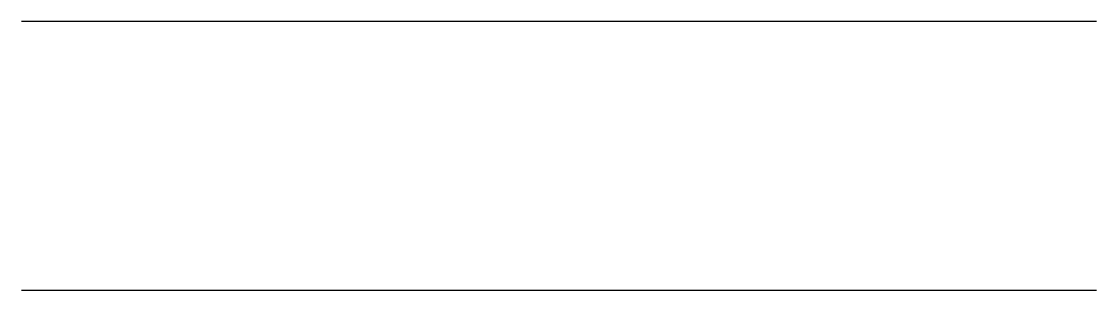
# Model space of a CAD drawing. Extents: x 387.49 to 395.49, y 31.58 to 33.58.
import ezdxf

# ---------------------------------------------------------------- set-up
doc = ezdxf.new("R2010")
doc.units = 0
doc.header["$LTSCALE"] = 5
doc.header["$MEASUREMENT"] = 0
doc.layers.add('11', color=1, linetype='CONTINUOUS')

msp = doc.modelspace()

# ---------------------------------------------------------------- linework, layer by layer
at = {"layer": '11'}
for p, q in [((395.4861, 33.5815), (387.4861, 33.5815)), ((395.4861, 31.5815), (387.4861, 31.5815))]:
    msp.add_line(p, q, dxfattribs=at)

doc.saveas('drawing.dxf')
